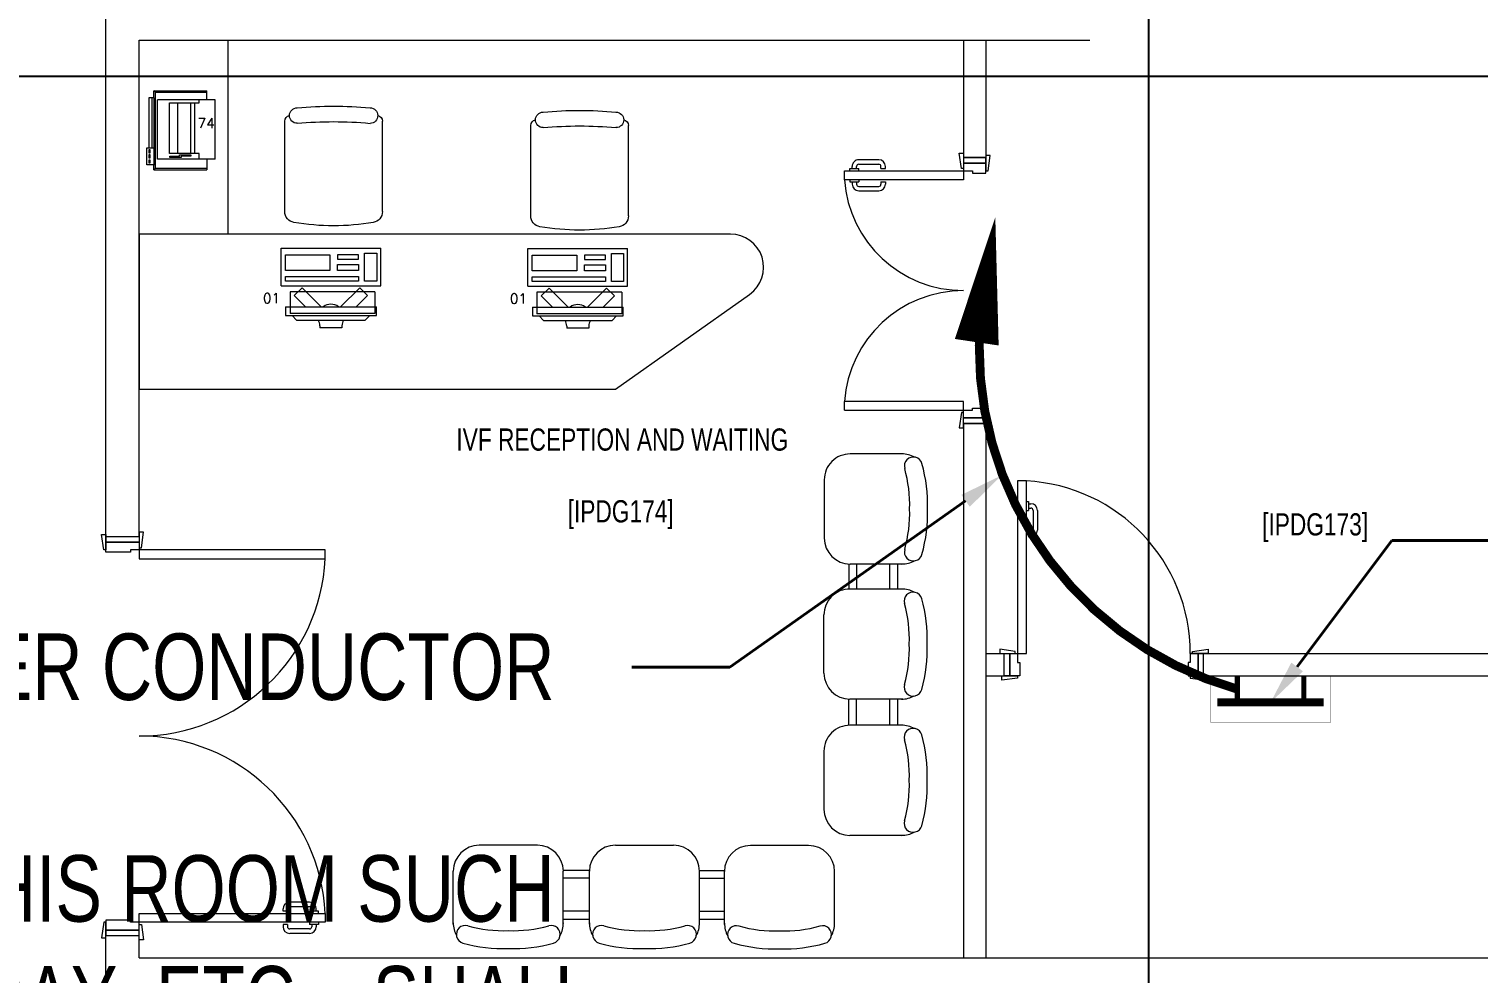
# Model space of a CAD drawing. Header units: metres. Extents: x -18745 to 220762, y -1579758 to -1356048.
# Drawn here: x 161460 to 168000, y -1430482 to -1426223 of the extents above; entities that cross this region are included whole.
import ezdxf
from ezdxf import colors
from ezdxf.entities.mleader import LeaderData, LeaderLine
from ezdxf.math import Vec2, Vec3

# ---------------------------------------------------------------- set-up
doc = ezdxf.new("R2010")
doc.units = ezdxf.units.M
doc.linetypes.add('DASHED2', pattern=[0.375, 0.25, -0.125])
doc.layers.get('0').update_dxf_attribs({"lineweight": 0})
for name, color, linetype in [('0E-PW-GRD', 6, 'Continuous'), ('0E-PW-GRD2', 6, 'Continuous'), ('A-100 - Copy$0$axes', 8, 'Continuous')]:
    doc.layers.add(name, color=color, linetype=linetype)
for name, color, linetype, lineweight in [('A-100 - Copy$0$72_EGR_BASE_TEXT', 8, 'Continuous', 0), ('A-100 - Copy$0$Medical Equipment and Furniture', 8, 'Continuous', 0), ('A-100 - Copy$0$Medical Equipment and Furniture1', 8, 'Continuous', 5), ('A-100 - Copy$0$Walls', 8, 'Continuous', 0), ('A-100 - Copy$0$Wooden Joinery', 8, 'Continuous', 0), ('E-GRND', 94, 'DASHED2', 40)]:
    doc.layers.add(name, color=color, linetype=linetype, lineweight=lineweight)
doc.styles.add('A-100 - Copy$0$list_ghTextstyle', font='romans.shx', dxfattribs={"height": 0.25})
doc.styles.add('A-100 - Copy$0$X3G_ENTITY_2587EA', font='swisscl.ttf', dxfattribs={"height": 200})
doc.styles.add('ROMANS', font='romans.shx', dxfattribs={"width": 0.85})

# ---------------------------------------------------------------- blocks, each defined once
blk = doc.blocks.new('*U9')
at = {"layer": '0E-PW-GRD', "ltscale": 0.25}
for points, const_width in [([(-200, 850), (-200, 50)], 60), ([(-200, 700), (0, 700)], 40), ([(-200, 200), (0, 200)], 40)]:
    blk.add_lwpolyline(points, dxfattribs=dict(at, const_width=const_width))
blk = doc.blocks.new('A-100 - Copy$0$GF21021-P')
for p, q in [((-0.2207, 0.4756), (-0.2207, 0.0675)), ((0.2205, 0.4756), (0.2205, 0.0675))]:
    blk.add_line(p, q)
for centre, radius, start, end in [((-0.1707, 0.4756), 0.05, 99.63288, 180), ((-0.0001, -0.5295), 1.0695, 80.36712, 99.63288), ((0.1705, 0.4756), 0.05, 0, 80.36712), ((-0.1957, 0.0675), 0.025, 180, 261.47208), ((-0.1643, 0.0425), 0.0351, 90, 270), ((0, 1.8467), 1.7767, 264.69456, 275.30527), ((0.1641, 0.0425), 0.0351, 270, 90), ((0.1955, 0.0675), 0.025, 278.52792, 0), ((0, 1.8314), 1.8314, 264.85322, 275.14698)]:
    blk.add_arc(centre, radius, start, end)
blk = doc.blocks.new('A-100 - Copy$0$ITCWLS1-P')
for p, q in [((-0.3251, 0.38, 0), (-0.3051, 0.4, 0)), ((-0.2651, 0.43, 0), (-0.3051, 0.43, 0)), ((-0.3051, 0.43, 0), (-0.3051, 0.02, 0)), ((-0.197, 0.4094), (-0.295, 0.4094)), ((-0.295, 0.0264), (-0.295, 0.4094)), ((-0.2651, 0.43, 0), (-0.2651, 0.02, 0)), ((-0.197, 0.0264), (-0.197, 0.4094)), ((-0.17, 0.45), (-0.17, 0)), ((-0.17, 0.45), (0, 0.45)), ((-0.1496, 0.4305), (-0.1291, 0.4305)), ((-0.1291, 0.4305), (-0.1291, 0.4089)), ((0, 0.45), (0, 0)), ((-0.3251, 0.38, 0), (-0.3251, 0.07, 0)), ((-0.3503, 0.275), (-0.3596, 0.275)), ((-0.3596, 0.175), (-0.3596, 0.275)), ((-0.3503, 0.175), (-0.3596, 0.175)), ((-0.3251, 0.07, 0), (-0.3051, 0.05, 0)), ((-0.3051, 0.02, 0), (-0.2651, 0.02, 0)), ((-0.197, 0.0264), (-0.295, 0.0264)), ((-0.17, 0), (0, 0))]:
    blk.add_line(p, q)
at = {"extrusion": (2.48281e-10, 3.18408e-10, -1)}
for p, q in [((-0.2651, 0.3395), (-0.2144, 0.3902)), ((-0.2651, 0.2688), (-0.1791, 0.3548)), ((-0.1791, 0.3548), (-0.2144, 0.3902))]:
    blk.add_line(p, q, dxfattribs=at)
at = {"extrusion": (2.48281e-10, -3.18408e-10, -1)}
for p, q in [((-0.2651, 0.1812), (-0.1791, 0.0952)), ((-0.2651, 0.1105), (-0.2144, 0.0598)), ((-0.1791, 0.0952), (-0.2144, 0.0598))]:
    blk.add_line(p, q, dxfattribs=at)
for points in [[(-0.1291, 0.4089), (-0.1291, 0.1), (-0.1496, 0.1), (-0.1496, 0.4305)], [(-0.1496, 0.1), (-0.1496, 0.1), (-0.1496, 0.1), (-0.1496, 0.1), (-0.1496, 0.1), (-0.1496, 0.1), (-0.1496, 0.1), (-0.1496, 0.1), (-0.1496, 0.1)], [(-0.1496, 0.1), (-0.1496, 0.1), (-0.1496, 0.1), (-0.1496, 0.1), (-0.1496, 0.1), (-0.1496, 0.1), (-0.1496, 0.1), (-0.1496, 0.1), (-0.1496, 0.1), (-0.1496, 0.1), (-0.1496, 0.1), (-0.1496, 0.1), (-0.1496, 0.1), (-0.1496, 0.1), (-0.1496, 0.1), (-0.1496, 0.1), (-0.1496, 0.1), (-0.1496, 0.1)], [(-0.1496, 0.1), (-0.1496, 0.1), (-0.1496, 0.1), (-0.1496, 0.1), (-0.1496, 0.1), (-0.1496, 0.1), (-0.1496, 0.1), (-0.1496, 0.1), (-0.1496, 0.1), (-0.1496, 0.1)], [(-0.1496, 0.1), (-0.1496, 0.1), (-0.1496, 0.1), (-0.1496, 0.1), (-0.1496, 0.1), (-0.1496, 0.1), (-0.1496, 0.1)], [(-0.1496, 0.1), (-0.1496, 0.1), (-0.1496, 0.1), (-0.1496, 0.1), (-0.1496, 0.1), (-0.1496, 0.1), (-0.1496, 0.1), (-0.1496, 0.1), (-0.1496, 0.1), (-0.1496, 0.1)], [(-0.1496, 0.1), (-0.1496, 0.1), (-0.1496, 0.1), (-0.1496, 0.1), (-0.1496, 0.1), (-0.1496, 0.1), (-0.1496, 0.1), (-0.1496, 0.1), (-0.1496, 0.1), (-0.1496, 0.1), (-0.1496, 0.1), (-0.1496, 0.1), (-0.1496, 0.1), (-0.1496, 0.1), (-0.1496, 0.1)], [(-0.1496, 0.1), (-0.1496, 0.1), (-0.1496, 0.1), (-0.1496, 0.1), (-0.1496, 0.1), (-0.1496, 0.1), (-0.1496, 0.1), (-0.1496, 0.1), (-0.1496, 0.1), (-0.1496, 0.1)], [(-0.1496, 0.1), (-0.1496, 0.1), (-0.1496, 0.1), (-0.1496, 0.1), (-0.1496, 0.1), (-0.1496, 0.1), (-0.1496, 0.1), (-0.1496, 0.1), (-0.1496, 0.1), (-0.1496, 0.1)], [(-0.1496, 0.1), (-0.1496, 0.1), (-0.1496, 0.1), (-0.1496, 0.1), (-0.1496, 0.1), (-0.1496, 0.1), (-0.1496, 0.1), (-0.1496, 0.1), (-0.1496, 0.1), (-0.1496, 0.1), (-0.1496, 0.1), (-0.1496, 0.1), (-0.1496, 0.1), (-0.1496, 0.1), (-0.1496, 0.1), (-0.1496, 0.1), (-0.1496, 0.1), (-0.1496, 0.1), (-0.1496, 0.1), (-0.1496, 0.1), (-0.1496, 0.1), (-0.1496, 0.1), (-0.1496, 0.1), (-0.1496, 0.1), (-0.1496, 0.1), (-0.1496, 0.1), (-0.1496, 0.1), (-0.1496, 0.1), (-0.1496, 0.1), (-0.1496, 0.1), (-0.1496, 0.1), (-0.1496, 0.1), (-0.1496, 0.1), (-0.1496, 0.1), (-0.1496, 0.1), (-0.1496, 0.1), (-0.1496, 0.1), (-0.1496, 0.1), (-0.1496, 0.1), (-0.1496, 0.1), (-0.1496, 0.1), (-0.1496, 0.1), (-0.1496, 0.1), (-0.1496, 0.1), (-0.1496, 0.1), (-0.1496, 0.1), (-0.1496, 0.1), (-0.1496, 0.1), (-0.1496, 0.1), (-0.1496, 0.1), (-0.1496, 0.1), (-0.1496, 0.1), (-0.1496, 0.1), (-0.1496, 0.1)], [(-0.1496, 0.1), (-0.1496, 0.1), (-0.1496, 0.1), (-0.1496, 0.1), (-0.1496, 0.1), (-0.1496, 0.1), (-0.1496, 0.1), (-0.1496, 0.1), (-0.1496, 0.1), (-0.1496, 0.1), (-0.1496, 0.1), (-0.1496, 0.1), (-0.1496, 0.1), (-0.1496, 0.1), (-0.1496, 0.1), (-0.1496, 0.1), (-0.1496, 0.1), (-0.1496, 0.1), (-0.1496, 0.1), (-0.1496, 0.1), (-0.1496, 0.1), (-0.1496, 0.1), (-0.1496, 0.1), (-0.1496, 0.1), (-0.1496, 0.1), (-0.1496, 0.1), (-0.1496, 0.1), (-0.1496, 0.1), (-0.1496, 0.1), (-0.1496, 0.1), (-0.1496, 0.1), (-0.1496, 0.1), (-0.1496, 0.1), (-0.1496, 0.1), (-0.1496, 0.1), (-0.1496, 0.1), (-0.1496, 0.1), (-0.1496, 0.1), (-0.1496, 0.1), (-0.1496, 0.1), (-0.1496, 0.1), (-0.1496, 0.1), (-0.1496, 0.1), (-0.1496, 0.1), (-0.1496, 0.1), (-0.1496, 0.1), (-0.1496, 0.1), (-0.1496, 0.1), (-0.1496, 0.1), (-0.1496, 0.1), (-0.1496, 0.1), (-0.1496, 0.1), (-0.1496, 0.1), (-0.1496, 0.1), (-0.1496, 0.1), (-0.1496, 0.1), (-0.1496, 0.1), (-0.1496, 0.1), (-0.1496, 0.1), (-0.1496, 0.1), (-0.1496, 0.1), (-0.1496, 0.1), (-0.1496, 0.1), (-0.1496, 0.1), (-0.1496, 0.1), (-0.1496, 0.1), (-0.1496, 0.1), (-0.1496, 0.1), (-0.1496, 0.1), (-0.1496, 0.1), (-0.1496, 0.1), (-0.1496, 0.1), (-0.1496, 0.1), (-0.1496, 0.1), (-0.1496, 0.1), (-0.1496, 0.1), (-0.1496, 0.1), (-0.1496, 0.1), (-0.1496, 0.1), (-0.1496, 0.1), (-0.1496, 0.1), (-0.1496, 0.1), (-0.1496, 0.1), (-0.1496, 0.1), (-0.1496, 0.1), (-0.1496, 0.1), (-0.1496, 0.1), (-0.1496, 0.1), (-0.1496, 0.1)], [(-0.1496, 0.1), (-0.1496, 0.1), (-0.1496, 0.1), (-0.1496, 0.1), (-0.1496, 0.1), (-0.1496, 0.1), (-0.1496, 0.1), (-0.1496, 0.1), (-0.1496, 0.1), (-0.1496, 0.1), (-0.1496, 0.1), (-0.1496, 0.1)], [(-0.1496, 0.1), (-0.1496, 0.1), (-0.1496, 0.1), (-0.1496, 0.1), (-0.1496, 0.1), (-0.1496, 0.1), (-0.1496, 0.1)], [(-0.1496, 0.1), (-0.1496, 0.1), (-0.1496, 0.1), (-0.1496, 0.1), (-0.1496, 0.1), (-0.1496, 0.1), (-0.1496, 0.1), (-0.1496, 0.1), (-0.1496, 0.1), (-0.1496, 0.1), (-0.1496, 0.1), (-0.1496, 0.1), (-0.1496, 0.1), (-0.1496, 0.1), (-0.1496, 0.1), (-0.1496, 0.1), (-0.1496, 0.1)], [(-0.1496, 0.1), (-0.1496, 0.1), (-0.1496, 0.1), (-0.1496, 0.1), (-0.1496, 0.1), (-0.1496, 0.1), (-0.1496, 0.1), (-0.1496, 0.1), (-0.1496, 0.1), (-0.1496, 0.1), (-0.1496, 0.1), (-0.1496, 0.1), (-0.1496, 0.1), (-0.1496, 0.1), (-0.1496, 0.1), (-0.1496, 0.1), (-0.1496, 0.1), (-0.1496, 0.1), (-0.1496, 0.1), (-0.1496, 0.1), (-0.1496, 0.1), (-0.1496, 0.1), (-0.1496, 0.1), (-0.1496, 0.1), (-0.1496, 0.1), (-0.1496, 0.1), (-0.1496, 0.1), (-0.1496, 0.1), (-0.1496, 0.1), (-0.1496, 0.1), (-0.1496, 0.1), (-0.1496, 0.1), (-0.1496, 0.1), (-0.1496, 0.1), (-0.1496, 0.1), (-0.1496, 0.1), (-0.1496, 0.1), (-0.1496, 0.1), (-0.1496, 0.1), (-0.1496, 0.1), (-0.1496, 0.1), (-0.1496, 0.1), (-0.1496, 0.1), (-0.1496, 0.1), (-0.1496, 0.1), (-0.1496, 0.1), (-0.1496, 0.1), (-0.1496, 0.1), (-0.1496, 0.1), (-0.1496, 0.1), (-0.1496, 0.1), (-0.1496, 0.1), (-0.1496, 0.1), (-0.1496, 0.1), (-0.1496, 0.1), (-0.1496, 0.1), (-0.1496, 0.1), (-0.1496, 0.1), (-0.1496, 0.1), (-0.1496, 0.1), (-0.1496, 0.1), (-0.1496, 0.1), (-0.1496, 0.1), (-0.1496, 0.1), (-0.1496, 0.1), (-0.1496, 0.1), (-0.1496, 0.1), (-0.1496, 0.1), (-0.1496, 0.1), (-0.1496, 0.1), (-0.1496, 0.1), (-0.1496, 0.1), (-0.1496, 0.1), (-0.1496, 0.1), (-0.1496, 0.1), (-0.1496, 0.1), (-0.1496, 0.1), (-0.1496, 0.1), (-0.1496, 0.1), (-0.1496, 0.1), (-0.1496, 0.1), (-0.1496, 0.1), (-0.1496, 0.1), (-0.1496, 0.1), (-0.1496, 0.1), (-0.1496, 0.1), (-0.1496, 0.1), (-0.1496, 0.1), (-0.1496, 0.1), (-0.1496, 0.1), (-0.1496, 0.1), (-0.1496, 0.1), (-0.1496, 0.1), (-0.1496, 0.1), (-0.1496, 0.1), (-0.1496, 0.1), (-0.1496, 0.1), (-0.1496, 0.1), (-0.1496, 0.1), (-0.1496, 0.1), (-0.1496, 0.1), (-0.1496, 0.1), (-0.1496, 0.1), (-0.1496, 0.1), (-0.1496, 0.1), (-0.1496, 0.1), (-0.1496, 0.1), (-0.1496, 0.1), (-0.1496, 0.1), (-0.1496, 0.1), (-0.1496, 0.1)], [(-0.1496, 0.1), (-0.1496, 0.1), (-0.1496, 0.1), (-0.1496, 0.1), (-0.1496, 0.1), (-0.1496, 0.1), (-0.1496, 0.1), (-0.1496, 0.1)]]:
    blk.add_lwpolyline(points)
for points in [[(-0.1019, 0.4305), (-0.0304, 0.4305), (-0.0304, 0.2294), (-0.1019, 0.2294)], [(-0.1019, 0.1954), (-0.0747, 0.1954), (-0.0747, 0.1), (-0.1019, 0.1)], [(-0.0304, 0.1954), (-0.0508, 0.1954), (-0.0508, 0.1), (-0.0304, 0.1)], [(-0.1496, 0.1), (-0.1496, 0.1), (-0.1496, 0.1), (-0.1496, 0.1), (-0.1496, 0.1), (-0.1496, 0.1), (-0.1496, 0.1), (-0.1496, 0.1), (-0.1496, 0.1), (-0.1496, 0.1), (-0.1496, 0.1), (-0.1496, 0.1), (-0.1496, 0.1), (-0.1496, 0.1), (-0.1496, 0.1), (-0.1496, 0.1), (-0.1496, 0.1), (-0.1496, 0.1), (-0.1496, 0.1), (-0.1496, 0.1), (-0.1496, 0.1), (-0.1496, 0.1), (-0.1496, 0.1), (-0.1496, 0.1), (-0.1496, 0.1), (-0.1496, 0.1), (-0.1496, 0.1), (-0.1496, 0.1), (-0.1496, 0.1), (-0.1496, 0.1), (-0.1496, 0.1), (-0.1496, 0.1), (-0.1496, 0.1), (-0.1496, 0.1), (-0.1496, 0.1), (-0.1496, 0.1), (-0.1496, 0.1), (-0.1496, 0.1), (-0.1496, 0.1), (-0.1496, 0.1), (-0.1496, 0.1), (-0.1496, 0.1), (-0.1496, 0.1), (-0.1496, 0.1), (-0.1496, 0.1), (-0.1496, 0.1), (-0.1496, 0.1), (-0.1496, 0.1), (-0.1496, 0.1), (-0.1496, 0.1), (-0.1496, 0.1), (-0.1496, 0.1), (-0.1496, 0.1), (-0.1496, 0.1), (-0.1496, 0.1), (-0.1496, 0.1), (-0.1496, 0.1), (-0.1496, 0.1), (-0.1496, 0.1), (-0.1496, 0.1), (-0.1496, 0.1), (-0.1496, 0.1), (-0.1496, 0.1), (-0.1496, 0.1), (-0.1496, 0.1), (-0.1496, 0.1), (-0.1496, 0.1), (-0.1496, 0.1), (-0.1496, 0.1), (-0.1496, 0.1), (-0.1496, 0.1), (-0.1496, 0.1), (-0.1496, 0.1), (-0.1496, 0.1), (-0.1496, 0.1), (-0.1496, 0.1), (-0.1496, 0.1), (-0.1496, 0.1), (-0.1496, 0.1), (-0.1496, 0.1), (-0.1496, 0.1), (-0.1496, 0.1), (-0.1496, 0.1), (-0.1496, 0.1), (-0.1496, 0.1), (-0.1496, 0.1), (-0.1496, 0.1), (-0.1496, 0.1), (-0.1496, 0.1), (-0.1496, 0.1), (-0.1496, 0.1), (-0.1496, 0.1), (-0.1496, 0.1), (-0.1496, 0.1), (-0.1496, 0.1), (-0.1496, 0.1), (-0.1496, 0.1), (-0.1496, 0.1), (-0.1496, 0.1), (-0.1496, 0.1), (-0.1496, 0.1), (-0.1496, 0.1), (-0.1496, 0.1), (-0.1496, 0.1), (-0.1496, 0.1), (-0.1496, 0.1), (-0.1496, 0.1), (-0.1496, 0.1), (-0.1496, 0.1), (-0.1496, 0.1), (-0.1496, 0.1), (-0.1496, 0.1), (-0.1496, 0.1), (-0.1496, 0.1), (-0.1496, 0.1), (-0.1496, 0.1), (-0.1496, 0.1), (-0.1496, 0.1), (-0.1496, 0.1), (-0.1496, 0.1), (-0.1496, 0.1), (-0.1496, 0.1), (-0.1496, 0.1), (-0.1496, 0.1), (-0.1496, 0.1), (-0.1496, 0.1), (-0.1496, 0.1), (-0.1496, 0.1), (-0.1496, 0.1), (-0.1496, 0.1), (-0.1496, 0.1), (-0.1496, 0.1), (-0.1496, 0.1), (-0.1496, 0.1), (-0.1496, 0.1), (-0.1496, 0.1), (-0.1496, 0.1), (-0.1496, 0.1), (-0.1496, 0.1), (-0.1496, 0.1), (-0.1496, 0.1), (-0.1496, 0.1), (-0.1496, 0.1), (-0.1496, 0.1), (-0.1496, 0.1), (-0.1496, 0.1), (-0.1496, 0.1), (-0.1496, 0.1), (-0.1496, 0.1), (-0.1496, 0.1), (-0.1496, 0.1), (-0.1496, 0.1), (-0.1496, 0.1), (-0.1496, 0.1), (-0.1496, 0.1), (-0.1496, 0.1), (-0.1496, 0.1), (-0.1496, 0.1), (-0.1496, 0.1), (-0.1496, 0.1), (-0.1496, 0.1), (-0.1496, 0.1), (-0.1496, 0.1), (-0.1496, 0.1), (-0.1496, 0.1), (-0.1496, 0.1), (-0.1496, 0.1), (-0.1496, 0.1), (-0.1496, 0.1), (-0.1496, 0.1), (-0.1496, 0.1), (-0.1496, 0.1), (-0.1496, 0.1), (-0.1496, 0.1), (-0.1496, 0.1), (-0.1496, 0.1), (-0.1496, 0.1), (-0.1496, 0.1), (-0.1496, 0.1), (-0.1496, 0.1), (-0.1496, 0.1), (-0.1496, 0.1), (-0.1496, 0.1), (-0.1496, 0.1), (-0.1496, 0.1), (-0.1496, 0.1), (-0.1496, 0.1), (-0.1496, 0.1), (-0.1496, 0.1), (-0.1496, 0.1), (-0.1496, 0.1), (-0.1496, 0.1), (-0.1496, 0.1), (-0.1496, 0.1), (-0.1496, 0.1), (-0.1496, 0.1), (-0.1496, 0.1), (-0.1496, 0.1), (-0.1496, 0.1), (-0.1496, 0.1), (-0.1496, 0.1), (-0.1496, 0.1), (-0.1496, 0.1), (-0.1496, 0.1), (-0.1496, 0.1), (-0.1496, 0.1), (-0.1496, 0.1), (-0.1496, 0.1), (-0.1496, 0.1), (-0.1496, 0.1), (-0.1496, 0.1), (-0.1496, 0.1), (-0.1496, 0.1), (-0.1496, 0.1), (-0.1496, 0.1), (-0.1496, 0.1), (-0.1496, 0.1), (-0.1496, 0.1), (-0.1496, 0.1), (-0.1496, 0.1), (-0.1496, 0.1), (-0.1496, 0.1), (-0.1496, 0.1), (-0.1496, 0.1), (-0.1496, 0.1), (-0.1496, 0.1), (-0.1496, 0.1), (-0.1496, 0.1), (-0.1496, 0.1), (-0.1496, 0.1), (-0.1496, 0.1), (-0.1496, 0.1), (-0.1496, 0.1), (-0.1496, 0.1), (-0.1496, 0.1), (-0.1496, 0.1), (-0.1496, 0.1), (-0.1496, 0.1), (-0.1496, 0.1), (-0.1496, 0.1), (-0.1496, 0.1), (-0.1496, 0.1), (-0.1496, 0.1), (-0.1496, 0.1), (-0.1496, 0.1), (-0.1496, 0.1), (-0.1496, 0.1), (-0.1496, 0.1), (-0.1496, 0.1), (-0.1496, 0.1), (-0.1496, 0.1), (-0.1496, 0.1), (-0.1496, 0.1), (-0.1496, 0.1), (-0.1496, 0.1), (-0.1496, 0.1), (-0.1496, 0.1), (-0.1496, 0.1), (-0.1496, 0.1), (-0.1496, 0.1), (-0.1496, 0.1), (-0.1496, 0.1), (-0.1496, 0.1), (-0.1496, 0.1), (-0.1496, 0.1), (-0.1496, 0.1), (-0.1496, 0.1), (-0.1496, 0.1), (-0.1496, 0.1), (-0.1496, 0.1), (-0.1496, 0.1), (-0.1496, 0.1), (-0.1496, 0.1), (-0.1496, 0.1), (-0.1496, 0.1), (-0.1496, 0.1), (-0.1496, 0.1)], [(-0.1496, 0.1), (-0.1496, 0.1), (-0.1496, 0.1), (-0.1496, 0.1), (-0.1496, 0.1), (-0.1496, 0.1), (-0.1496, 0.1), (-0.1496, 0.1), (-0.1496, 0.1), (-0.1496, 0.1), (-0.1496, 0.1), (-0.1496, 0.1), (-0.1496, 0.1), (-0.1496, 0.1), (-0.1496, 0.1), (-0.1496, 0.1), (-0.1496, 0.1), (-0.1496, 0.1), (-0.1496, 0.1), (-0.1496, 0.1), (-0.1496, 0.1), (-0.1496, 0.1), (-0.1496, 0.1), (-0.1496, 0.1), (-0.1496, 0.1), (-0.1496, 0.1), (-0.1496, 0.1), (-0.1496, 0.1), (-0.1496, 0.1), (-0.1496, 0.1), (-0.1496, 0.1), (-0.1496, 0.1), (-0.1496, 0.1), (-0.1496, 0.1), (-0.1496, 0.1), (-0.1496, 0.1), (-0.1496, 0.1), (-0.1496, 0.1), (-0.1496, 0.1), (-0.1496, 0.1), (-0.1496, 0.1), (-0.1496, 0.1), (-0.1496, 0.1), (-0.1496, 0.1), (-0.1496, 0.1), (-0.1496, 0.1), (-0.1496, 0.1), (-0.1496, 0.1), (-0.1496, 0.1), (-0.1496, 0.1), (-0.1496, 0.1), (-0.1496, 0.1), (-0.1496, 0.1), (-0.1496, 0.1), (-0.1496, 0.1), (-0.1496, 0.1), (-0.1496, 0.1), (-0.1496, 0.1), (-0.1496, 0.1), (-0.1496, 0.1), (-0.1496, 0.1), (-0.1496, 0.1), (-0.1496, 0.1), (-0.1496, 0.1), (-0.1496, 0.1), (-0.1496, 0.1), (-0.1496, 0.1), (-0.1496, 0.1), (-0.1496, 0.1), (-0.1496, 0.1), (-0.1496, 0.1), (-0.1496, 0.1), (-0.1496, 0.1), (-0.1496, 0.1), (-0.1496, 0.1), (-0.1496, 0.1), (-0.1496, 0.1), (-0.1496, 0.1), (-0.1496, 0.1), (-0.1496, 0.1), (-0.1496, 0.1), (-0.1496, 0.1), (-0.1496, 0.1), (-0.1496, 0.1), (-0.1496, 0.1), (-0.1496, 0.1), (-0.1496, 0.1), (-0.1496, 0.1), (-0.1496, 0.1), (-0.1496, 0.1), (-0.1496, 0.1), (-0.1496, 0.1), (-0.1496, 0.1), (-0.1496, 0.1), (-0.1496, 0.1), (-0.1496, 0.1), (-0.1496, 0.1), (-0.1496, 0.1), (-0.1496, 0.1), (-0.1496, 0.1), (-0.1496, 0.1), (-0.1496, 0.1), (-0.1496, 0.1), (-0.1496, 0.1), (-0.1496, 0.1), (-0.1496, 0.1), (-0.1496, 0.1), (-0.1496, 0.1), (-0.1496, 0.1), (-0.1496, 0.1), (-0.1496, 0.1), (-0.1496, 0.1), (-0.1496, 0.1), (-0.1496, 0.1), (-0.1496, 0.1), (-0.1496, 0.1), (-0.1496, 0.1), (-0.1496, 0.1), (-0.1496, 0.1), (-0.1496, 0.1), (-0.1496, 0.1), (-0.1496, 0.1), (-0.1496, 0.1), (-0.1496, 0.1), (-0.1496, 0.1), (-0.1496, 0.1), (-0.1496, 0.1), (-0.1496, 0.1), (-0.1496, 0.1), (-0.1496, 0.1), (-0.1496, 0.1), (-0.1496, 0.1), (-0.1496, 0.1), (-0.1496, 0.1), (-0.1496, 0.1), (-0.1496, 0.1), (-0.1496, 0.1), (-0.1496, 0.1), (-0.1496, 0.1), (-0.1496, 0.1), (-0.1496, 0.1), (-0.1496, 0.1), (-0.1496, 0.1), (-0.1496, 0.1), (-0.1496, 0.1), (-0.1496, 0.1), (-0.1496, 0.1), (-0.1496, 0.1), (-0.1496, 0.1), (-0.1496, 0.1), (-0.1496, 0.1), (-0.1496, 0.1), (-0.1496, 0.1), (-0.1496, 0.1), (-0.1496, 0.1), (-0.1496, 0.1), (-0.1496, 0.1), (-0.1496, 0.1), (-0.1496, 0.1), (-0.1496, 0.1), (-0.1496, 0.1), (-0.1496, 0.1), (-0.1496, 0.1), (-0.1496, 0.1), (-0.1496, 0.1), (-0.1496, 0.1), (-0.1496, 0.1), (-0.1496, 0.1), (-0.1496, 0.1), (-0.1496, 0.1), (-0.1496, 0.1), (-0.1496, 0.1), (-0.1496, 0.1), (-0.1496, 0.1), (-0.1496, 0.1), (-0.1496, 0.1), (-0.1496, 0.1), (-0.1496, 0.1), (-0.1496, 0.1), (-0.1496, 0.1), (-0.1496, 0.1), (-0.1496, 0.1), (-0.1496, 0.1), (-0.1496, 0.1), (-0.1496, 0.1), (-0.1496, 0.1), (-0.1496, 0.1), (-0.1496, 0.1), (-0.1496, 0.1), (-0.1496, 0.1), (-0.1496, 0.1), (-0.1496, 0.1), (-0.1496, 0.1), (-0.1496, 0.1), (-0.1496, 0.1), (-0.1496, 0.1), (-0.1496, 0.1), (-0.1496, 0.1), (-0.1496, 0.1), (-0.1496, 0.1), (-0.1496, 0.1), (-0.1496, 0.1), (-0.1496, 0.1), (-0.1496, 0.1), (-0.1496, 0.1), (-0.1496, 0.1), (-0.1496, 0.1), (-0.1496, 0.1), (-0.1496, 0.1), (-0.1496, 0.1), (-0.1496, 0.1), (-0.1496, 0.1), (-0.1496, 0.1), (-0.1496, 0.1)], [(-0.1496, 0.1), (-0.1496, 0.1), (-0.1496, 0.1), (-0.1496, 0.1), (-0.1496, 0.1), (-0.1496, 0.1), (-0.1496, 0.1), (-0.1496, 0.1), (-0.1496, 0.1), (-0.1496, 0.1), (-0.1496, 0.1), (-0.1496, 0.1), (-0.1496, 0.1), (-0.1496, 0.1), (-0.1496, 0.1), (-0.1496, 0.1), (-0.1496, 0.1), (-0.1496, 0.1), (-0.1496, 0.1), (-0.1496, 0.1), (-0.1496, 0.1), (-0.1496, 0.1), (-0.1496, 0.1), (-0.1496, 0.1), (-0.1496, 0.1), (-0.1496, 0.1), (-0.1496, 0.1), (-0.1496, 0.1), (-0.1496, 0.1), (-0.1496, 0.1), (-0.1496, 0.1), (-0.1496, 0.1), (-0.1496, 0.1), (-0.1496, 0.1), (-0.1496, 0.1), (-0.1496, 0.1), (-0.1496, 0.1), (-0.1496, 0.1), (-0.1496, 0.1), (-0.1496, 0.1), (-0.1496, 0.1), (-0.1496, 0.1), (-0.1496, 0.1), (-0.1496, 0.1), (-0.1496, 0.1), (-0.1496, 0.1), (-0.1496, 0.1), (-0.1496, 0.1), (-0.1496, 0.1), (-0.1496, 0.1), (-0.1496, 0.1), (-0.1496, 0.1), (-0.1496, 0.1), (-0.1496, 0.1), (-0.1496, 0.1), (-0.1496, 0.1), (-0.1496, 0.1), (-0.1496, 0.1), (-0.1496, 0.1), (-0.1496, 0.1), (-0.1496, 0.1), (-0.1496, 0.1), (-0.1496, 0.1), (-0.1496, 0.1), (-0.1496, 0.1), (-0.1496, 0.1), (-0.1496, 0.1), (-0.1496, 0.1), (-0.1496, 0.1), (-0.1496, 0.1), (-0.1496, 0.1), (-0.1496, 0.1), (-0.1496, 0.1), (-0.1496, 0.1), (-0.1496, 0.1), (-0.1496, 0.1), (-0.1496, 0.1), (-0.1496, 0.1), (-0.1496, 0.1), (-0.1496, 0.1), (-0.1496, 0.1), (-0.1496, 0.1), (-0.1496, 0.1), (-0.1496, 0.1), (-0.1496, 0.1), (-0.1496, 0.1), (-0.1496, 0.1), (-0.1496, 0.1), (-0.1496, 0.1), (-0.1496, 0.1), (-0.1496, 0.1), (-0.1496, 0.1), (-0.1496, 0.1), (-0.1496, 0.1), (-0.1496, 0.1), (-0.1496, 0.1), (-0.1496, 0.1), (-0.1496, 0.1), (-0.1496, 0.1), (-0.1496, 0.1), (-0.1496, 0.1), (-0.1496, 0.1), (-0.1496, 0.1), (-0.1496, 0.1), (-0.1496, 0.1), (-0.1496, 0.1), (-0.1496, 0.1), (-0.1496, 0.1), (-0.1496, 0.1), (-0.1496, 0.1), (-0.1496, 0.1), (-0.1496, 0.1), (-0.1496, 0.1), (-0.1496, 0.1), (-0.1496, 0.1), (-0.1496, 0.1), (-0.1496, 0.1), (-0.1496, 0.1), (-0.1496, 0.1), (-0.1496, 0.1), (-0.1496, 0.1), (-0.1496, 0.1), (-0.1496, 0.1), (-0.1496, 0.1), (-0.1496, 0.1), (-0.1496, 0.1), (-0.1496, 0.1), (-0.1496, 0.1), (-0.1496, 0.1), (-0.1496, 0.1), (-0.1496, 0.1), (-0.1496, 0.1), (-0.1496, 0.1), (-0.1496, 0.1), (-0.1496, 0.1), (-0.1496, 0.1), (-0.1496, 0.1), (-0.1496, 0.1), (-0.1496, 0.1), (-0.1496, 0.1), (-0.1496, 0.1), (-0.1496, 0.1), (-0.1496, 0.1), (-0.1496, 0.1), (-0.1496, 0.1), (-0.1496, 0.1), (-0.1496, 0.1), (-0.1496, 0.1), (-0.1496, 0.1), (-0.1496, 0.1), (-0.1496, 0.1), (-0.1496, 0.1), (-0.1496, 0.1), (-0.1496, 0.1), (-0.1496, 0.1), (-0.1496, 0.1), (-0.1496, 0.1), (-0.1496, 0.1), (-0.1496, 0.1), (-0.1496, 0.1), (-0.1496, 0.1), (-0.1496, 0.1), (-0.1496, 0.1), (-0.1496, 0.1), (-0.1496, 0.1), (-0.1496, 0.1), (-0.1496, 0.1), (-0.1496, 0.1), (-0.1496, 0.1), (-0.1496, 0.1), (-0.1496, 0.1), (-0.1496, 0.1), (-0.1496, 0.1), (-0.1496, 0.1), (-0.1496, 0.1), (-0.1496, 0.1), (-0.1496, 0.1), (-0.1496, 0.1), (-0.1496, 0.1), (-0.1496, 0.1), (-0.1496, 0.1), (-0.1496, 0.1), (-0.1496, 0.1), (-0.1496, 0.1), (-0.1496, 0.1), (-0.1496, 0.1), (-0.1496, 0.1), (-0.1496, 0.1), (-0.1496, 0.1), (-0.1496, 0.1), (-0.1496, 0.1), (-0.1496, 0.1), (-0.1496, 0.1), (-0.1496, 0.1), (-0.1496, 0.1), (-0.1496, 0.1), (-0.1496, 0.1), (-0.1496, 0.1), (-0.1496, 0.1), (-0.1496, 0.1), (-0.1496, 0.1), (-0.1496, 0.1), (-0.1496, 0.1), (-0.1496, 0.1), (-0.1496, 0.1), (-0.1496, 0.1), (-0.1496, 0.1), (-0.1496, 0.1), (-0.1496, 0.1), (-0.1496, 0.1), (-0.1496, 0.1), (-0.1496, 0.1), (-0.1496, 0.1), (-0.1496, 0.1), (-0.1496, 0.1), (-0.1496, 0.1), (-0.1496, 0.1), (-0.1496, 0.1), (-0.1496, 0.1)], [(-0.1496, 0.0727), (-0.0236, 0.0727), (-0.0236, 0.0182), (-0.1496, 0.0182)]]:
    blk.add_lwpolyline(points, close=True)
for centre, radius, start, end in [((-0.3503, 0.325), 0.05, 270, 300.30934), ((-0.3089, 0.225), 0.0556, 321.94311, 38.05689), ((-0.3503, 0.125), 0.05, 59.69066, 90)]:
    blk.add_arc(centre, radius, start, end)
blk = doc.blocks.new('A-100 - Copy$0$ITPPLT2C-P')
for p, q in [((0, 0), (0, -0.2262)), ((0.0252, 0), (0, 0)), ((0.0139, 0), (0.0139, -0.2262)), ((0.0252, 0), (0.0139, 0)), ((0.0229, 0.0318), (0.2618, 0.0318)), ((0.0304, 0.0256), (0.0229, 0.0318)), ((0.0229, 0), (0.0229, 0.0318)), ((0.0252, -0.2262), (0.0252, 0)), ((0.0304, -0.3182), (0.0304, 0.0256)), ((0.0304, 0.0256), (0.2618, 0.0256)), ((0.2618, -0.0096), (0.2618, 0.0318)), ((0.0401, -0.2769), (0.0401, -0.0096)), ((0.3, -0.0096), (0.0401, -0.0096)), ((0.0939, -0.2515), (0.0939, -0.0222)), ((0.0939, -0.0222), (0.2274, -0.0222)), ((0.1321, -0.2515), (0.1321, -0.0222)), ((0.1894, -0.2515), (0.1894, -0.0222)), ((0.2082, -0.2515), (0.2082, -0.0222)), ((0.2274, -0.0222), (0.2274, -0.0096)), ((0.3, -0.2769), (0.3, -0.0096)), ((-0.0091, -0.2262), (0.0267, -0.2262)), ((-0.0091, -0.3023), (-0.0091, -0.2262)), ((-0.0087, -0.2262), (0.0236, -0.2262)), ((-0.0087, -0.3023), (-0.0087, -0.2262)), ((0, -0.2262), (0.0252, -0.2262)), ((0.0023, -0.2495), (0.0023, -0.2334)), ((0.0023, -0.2334), (0.0045, -0.2334)), ((0.0045, -0.2495), (0.0023, -0.2495)), ((0.0023, -0.2721), (0.0023, -0.2562)), ((0.0023, -0.2562), (0.0045, -0.2562)), ((0.0045, -0.2334), (0.0045, -0.2495)), ((0.0045, -0.2562), (0.0045, -0.2721)), ((0.0139, -0.2262), (0.0252, -0.2262)), ((0.0236, -0.2262), (0.0236, -0.3023)), ((0.0267, -0.2262), (0.0267, -0.3023)), ((0.2274, -0.2515), (0.0939, -0.2515)), ((0.1395, -0.2575), (0.19, -0.2575)), ((0.1395, -0.2641), (0.1395, -0.2575)), ((0.19, -0.2575), (0.19, -0.2641)), ((0.2274, -0.2769), (0.2274, -0.2515)), ((0.0267, -0.3023), (-0.0091, -0.3023)), ((0.0236, -0.3023), (-0.0087, -0.3023)), ((0.0045, -0.2721), (0.0023, -0.2721)), ((0.0023, -0.295), (0.0023, -0.2793)), ((0.0023, -0.2793), (0.0045, -0.2793)), ((0.0045, -0.295), (0.0023, -0.295)), ((0.0045, -0.2793), (0.0045, -0.295)), ((0.0229, -0.3246), (0.0229, -0.3023)), ((0.0304, -0.3182), (0.0229, -0.3246)), ((0.0229, -0.3246), (0.2618, -0.3246)), ((0.0304, -0.3182), (0.2618, -0.3182)), ((0.3, -0.2769), (0.0401, -0.2769)), ((0.0947, -0.2701), (0.0947, -0.2641)), ((0.0947, -0.2641), (0.1395, -0.2641)), ((0.1457, -0.2701), (0.0947, -0.2701)), ((0.19, -0.2641), (0.1457, -0.2641)), ((0.1457, -0.2641), (0.1457, -0.2701)), ((0.2618, -0.2769), (0.2618, -0.3246))]:
    blk.add_line(p, q)
blk = doc.blocks.new('A-100 - Copy$0$3 s')
at = {"layer": 'A-100 - Copy$0$Medical Equipment and Furniture1', "ltscale": 20}
for p, q in [((-699751.3, -400642.9), (-699535.1, -400642.9)), ((-699751.3, -400642.9), (-699512.7, -400642.9)), ((-699395.5, -401022.6), (-699395.5, -400760.1)), ((-699751.3, -401139.7), (-699512.7, -401139.7)), ((-699728.3, -401139.7), (-699728.3, -401257.6)), ((-699692.1, -401139.7), (-699692.1, -401257.6)), ((-699542.3, -401139.7), (-699542.3, -401257.6)), ((-699507.5, -401139.6), (-699507.5, -401257.6)), ((-699751.3, -401257.5), (-699512.7, -401257.5)), ((-699395.5, -401374.7), (-699395.5, -401637.2)), ((-699751.3, -401754.4), (-699512.7, -401754.4)), ((-699751.3, -401754.4), (-699535.1, -401754.4)), ((-699729.5, -401754.3), (-699729.5, -401867)), ((-699693.4, -401754.3), (-699693.4, -401867)), ((-699543.5, -401754.3), (-699543.5, -401867)), ((-699508.8, -401754.3), (-699508.8, -401867.1)), ((-699752.5, -401867), (-699536.4, -401867)), ((-699752.5, -401867), (-699514, -401867)), ((-699396.8, -402246.7), (-699396.8, -401984.2)), ((-699752.5, -402363.9), (-699514, -402363.9))]:
    blk.add_line(p, q, dxfattribs=at)
for centre, radius, start, end in [((-699174.6, -400871.8), 687.4, 164.36103, 181.62474), ((-699797.6, -400697.4), 40.5, 344.36103, 164.36104), ((-699746.1, -400760.1), 117.2, 90, 118.96988), ((-699512.7, -400760.1), 117.2, 0, 90), ((-699174.6, -400871.8), 606.4, 164.36103, 181.84194), ((-699174.6, -400910.8), 687.4, 178.37526, 195.63897), ((-699174.6, -400910.8), 606.4, 178.15806, 195.63897), ((-699512.7, -401022.6), 117.2, 270, 0), ((-699797.6, -401085.2), 40.5, 195.63896, 15.63897), ((-699746.1, -401022.6), 117.2, 241.03012, 270), ((-699797.6, -401312.1), 40.5, 344.36103, 164.36104), ((-699746.1, -401374.7), 117.2, 90, 118.96988), ((-699512.7, -401374.7), 117.2, 0, 90), ((-699174.6, -401486.5), 687.4, 164.36103, 181.62474), ((-699174.6, -401486.5), 606.4, 164.36103, 181.84194), ((-699174.6, -401525.5), 687.4, 178.37526, 195.63897), ((-699174.6, -401525.5), 606.4, 178.15806, 195.63897), ((-699512.7, -401637.2), 117.2, 270, 0), ((-699797.6, -401699.8), 40.5, 195.63896, 15.63897), ((-699746.1, -401637.2), 117.2, 241.03012, 270), ((-699798.9, -401921.6), 40.5, 344.36103, 164.36104), ((-699747.3, -401984.2), 117.2, 90, 118.96988), ((-699514, -401984.2), 117.2, 0, 90), ((-699175.9, -402096), 687.4, 164.36103, 181.62474), ((-699175.9, -402096), 606.4, 164.36103, 181.84194), ((-699175.9, -402135), 687.4, 178.37526, 195.63897), ((-699175.9, -402135), 606.4, 178.15806, 195.63897), ((-699514, -402246.7), 117.2, 270, 0), ((-699798.9, -402309.3), 40.5, 195.63896, 15.63897), ((-699747.3, -402246.7), 117.2, 241.03012, 270)]:
    blk.add_arc(centre, radius, start, end, dxfattribs=at)
blk = doc.blocks.new('A-100 - Copy$0$A$C666502D8')
at = {"layer": 'A-100 - Copy$0$Wooden Joinery'}
for p, q in [((-540, 110), (-610, 120)), ((-610, 120), (-610, 100)), ((-610, 100), (-540, 100)), ((-575, 100), (-600, 100)), ((-575, 100), (-600, 100)), ((-600, 100), (-600, 0)), ((-530, 100), (-575, 100)), ((-575, 100), (-575, 0)), ((-575, 0), (-575, 100)), ((-530, 100), (-575, 100)), ((-575, 100), (-575, 0)), ((-575, 0), (-575, 100)), ((-540, 100), (-540, 110)), ((-530, 40), (-530, 100)), ((-530, 40), (-530, 100)), ((530, 40), (530, 100)), ((530, 100), (575, 100)), ((530, 40), (530, 100)), ((530, 100), (575, 100)), ((540, 110), (610, 120)), ((540, 110), (610, 120)), ((540, 100), (540, 110)), ((540, 100), (540, 110)), ((610, 100), (540, 100)), ((610, 100), (540, 100)), ((575, 100), (575, 0)), ((575, 0), (575, 100)), ((575, 100), (600, 100)), ((575, 100), (575, 0)), ((575, 0), (575, 100)), ((575, 100), (600, 100)), ((600, 100), (600, 0)), ((610, 120), (610, 100)), ((610, 120), (610, 100)), ((-620, -20), (-620, 0)), ((-620, 0), (-550, 0)), ((-600, 0), (-575, 0)), ((-575, 0), (-540, 0)), ((-550, 0), (-550, -10)), ((-540, 0), (-540, 40)), ((-540, 40), (-530, 40)), ((-540, 0), (-540, 40)), ((-540, 40), (-530, 40)), ((-540, -538.5), (-540, 0)), ((-540, 0), (-500, 0)), ((-500, 0), (-500, -538.5)), ((500, 0), (500, -538.5)), ((540, 0), (500, 0)), ((540, 40), (530, 40)), ((540, 40), (530, 40)), ((540, 0), (540, 40)), ((540, 0), (540, 40)), ((540, -538.5), (540, 0)), ((575, 0), (540, 0)), ((550, 0), (550, -10)), ((620, 0), (550, 0)), ((600, 0), (575, 0)), ((620, -20), (620, 0)), ((-620, -20), (-620, 0)), ((-620, 0), (-550, 0)), ((-550, -10), (-620, -20)), ((-550, -10), (-620, -20)), ((-600, 0), (-575, 0)), ((-575, 0), (-540, 0)), ((-550, 0), (-550, -10)), ((575, 0), (540, 0)), ((550, 0), (550, -10)), ((620, 0), (550, 0)), ((550, -10), (620, -20)), ((550, -10), (620, -20)), ((600, 0), (575, 0)), ((620, -20), (620, 0)), ((-570, -473.1), (-570, -383.1)), ((-550, -353.1), (-560, -353.1)), ((-550, -373.1), (-560, -373.1)), ((-550, -373.1), (-550, -353.1)), ((-490, -353.1), (-480, -353.1)), ((-490, -373.1), (-490, -353.1)), ((-490, -373.1), (-480, -373.1)), ((-470, -473.1), (-470, -383.1)), ((-450, -473.1), (-450, -383.1)), ((-550, -483.1), (-560, -483.1)), ((-550, -503.1), (-560, -503.1)), ((-550, -513.1), (-550, -473.1)), ((-540, -473.1), (-550, -473.1)), ((-540, -513.1), (-550, -513.1)), ((-500, -473.1), (-490, -473.1)), ((-500, -513.1), (-490, -513.1)), ((-490, -513.1), (-490, -473.1)), ((-490, -483.1), (-480, -483.1)), ((-490, -503.1), (-480, -503.1)), ((-500, -538.5), (-540, -538.5)), ((540, -538.5), (500, -538.5))]:
    blk.add_line(p, q, dxfattribs=at)
for centre, radius, start, end in [((-540, 0), 540, 274.24802, 0), ((540, 0), 540, 180, 265.75198), ((-560, -383.1), 30, 90, 180), ((-560, -383.1), 10, 90, 180), ((-480, -383.1), 30, 0, 90), ((-480, -383.1), 10, 0, 90), ((-560, -473.1), 30, 180, 270), ((-560, -473.1), 10, 180, 270), ((-480, -473.1), 10, 270, 0), ((-480, -473.1), 30, 270, 0)]:
    blk.add_arc(centre, radius, start, end, dxfattribs=at)
blk = doc.blocks.new('A-100 - Copy')
at = {"layer": 'A-100 - Copy$0$axes'}
for p, q in [((166513.3, -1477297.4, 0), (166513.3, -1391762.7, 0)), ((178940.3, -1426437.7, 2.4), (96049.7, -1426437.7, 2.4))]:
    blk.add_line(p, q, dxfattribs=at)
at = {"layer": 'A-100 - Copy$0$Medical Equipment and Furniture', "elevation": 0}
blk.add_lwpolyline([(161957.3, -1427147.7), (161957.3, -1426272.7), (162357.3, -1426272.7), (162357.4, -1427147.7)], dxfattribs=at)
blk.add_lwpolyline([(161957.3, -1427847.7), (164107.4, -1427847.6), (164712, -1427420, 0.731452), (164625.4, -1427147.6), (161957.3, -1427147.7)], format="xyb", close=True, dxfattribs=at)
at = {"layer": 'A-100 - Copy$0$Walls'}
for p, q in [((161807.3, -1428512.7, 0), (161807.3, -1425522.7, 0)), ((161957.3, -1428512.7, 0), (161957.3, -1426272.7, 0)), ((161957.3, -1426272.7, 0), (166248.3, -1426272.7, 0)), ((165678.3, -1426272.7, 0), (165678.3, -1426802.7, 0)), ((165778.3, -1426272.7, 0), (165778.3, -1426802.7, 0)), ((165678.3, -1426802.7, 0), (165778.3, -1426802.7, 0)), ((165678.3, -1428002.7, 0), (165678.3, -1430412.7, 0)), ((165678.3, -1428002.7, 0), (165778.3, -1428002.7, 0)), ((165778.3, -1428002.7, 0), (165778.3, -1430412.7, 0)), ((161807.3, -1428512.7, 0), (161957.3, -1428512.7, 0)), ((165778.3, -1429040.9, 0), (165886.3, -1429040.9, 0)), ((165861.3, -1429140.9, 0), (165861.3, -1429040.9, 0)), ((166701.3, -1429040.9, 0), (168162.2, -1429040.9, 0)), ((166761.3, -1429140.9, 0), (166761.3, -1429040.9, 0)), ((165778.3, -1429140.9, 0), (165886.3, -1429140.9, 0)), ((166691.3, -1429140.9, 0), (168162.2, -1429140.9, 0)), ((161807.3, -1448562.7, 0), (161807.3, -1430312.7, 0)), ((161807.3, -1430312.7, 0), (161957.3, -1430312.7, 0)), ((161957.3, -1430412.7, 0), (161957.3, -1430312.7, 0)), ((161957.3, -1430412.7, 0), (166778.3, -1430412.7, 0)), ((166778.3, -1430412.7, 0), (168162.2, -1430412.7, 0))]:
    blk.add_line(p, q, dxfattribs=at)
at = {"layer": 'A-100 - Copy$0$Wooden Joinery'}
for p, q in [((165295.2, -1426812.7, 0), (165205.2, -1426812.7, 0)), ((165921.3, -1428354.3, 0), (165911.3, -1428354.3, 0)), ((165921.3, -1428394.3, 0), (165911.3, -1428394.3, 0)), ((165961.3, -1428354.3, 0), (165971.3, -1428354.3, 0)), ((165961.3, -1428394.3, 0), (165971.3, -1428394.3, 0)), ((165971.3, -1428354.3, 0), (165971.3, -1428394.3, 0)), ((165971.3, -1428364.3, 0), (165981.3, -1428364.3, 0)), ((165971.3, -1428384.3, 0), (165981.3, -1428384.3, 0)), ((165991.3, -1428394.3, 0), (165991.3, -1428484.3, 0)), ((166011.3, -1428394.3, 0), (166011.3, -1428484.3, 0)), ((165971.3, -1428494.3, 0), (165981.3, -1428494.3, 0)), ((165971.3, -1428494.3, 0), (165971.3, -1428514.3, 0)), ((165971.3, -1428514.3, 0), (165981.3, -1428514.3, 0)), ((162726.4, -1430162.7, 0), (162636.4, -1430162.7, 0)), ((162606.4, -1430202.7, 0), (162606.4, -1430192.7, 0)), ((162626.4, -1430202.7, 0), (162606.4, -1430202.7, 0)), ((162626.4, -1430202.7, 0), (162626.4, -1430192.7, 0)), ((162726.4, -1430182.7, 0), (162636.4, -1430182.7, 0)), ((162766.4, -1430202.7, 0), (162726.4, -1430202.7, 0)), ((162726.4, -1430212.7, 0), (162726.4, -1430202.7, 0)), ((162736.4, -1430202.7, 0), (162736.4, -1430192.7, 0)), ((162756.4, -1430202.7, 0), (162756.4, -1430192.7, 0)), ((162766.4, -1430212.7, 0), (162766.4, -1430202.7, 0)), ((162606.4, -1430262.7, 0), (162606.4, -1430272.7, 0)), ((162626.4, -1430262.7, 0), (162606.4, -1430262.7, 0)), ((162626.4, -1430262.7, 0), (162626.4, -1430272.7, 0)), ((162726.4, -1430282.7, 0), (162636.4, -1430282.7, 0)), ((162726.4, -1430252.7, 0), (162726.4, -1430262.7, 0)), ((162766.4, -1430262.7, 0), (162726.4, -1430262.7, 0)), ((162736.4, -1430262.7, 0), (162736.4, -1430272.7, 0)), ((162756.4, -1430262.7, 0), (162756.4, -1430272.7, 0)), ((162766.4, -1430252.7, 0), (162766.4, -1430262.7, 0)), ((162726.4, -1430302.7, 0), (162636.4, -1430302.7, 0))]:
    blk.add_line(p, q, dxfattribs=at)
at = {"layer": 'A-100 - Copy$0$Wooden Joinery', "elevation": 0}
for points in [[(165961.3, -1429040.9), (165961.3, -1428261.9), (165921.3, -1428261.9), (165921.3, -1429040.9)], [(161807.3, -1428572.7), (161797.3, -1428572.7), (161787.3, -1428502.7), (161807.3, -1428502.7)], [(161957.3, -1428562.7), (161967.3, -1428562.7), (161977.3, -1428492.7), (161957.3, -1428492.7)], [(161957.3, -1428612.7), (162796.4, -1428612.7), (162796.4, -1428572.7), (161957.3, -1428572.7)], [(165911.3, -1429040.9), (165911.3, -1429030.9), (165841.3, -1429020.9), (165841.3, -1429040.9)], [(166711.3, -1429040.9), (166711.3, -1429030.9), (166781.3, -1429020.9), (166781.3, -1429040.9)], [(165921.3, -1429140.9), (165921.3, -1429150.9), (165851.3, -1429160.9), (165851.3, -1429140.9)], [(166701.3, -1429140.9), (166701.3, -1429150.9), (166771.3, -1429160.9), (166771.3, -1429140.9)], [(161957.3, -1430212.7), (162796.4, -1430212.7), (162796.4, -1430252.7), (161957.3, -1430252.7)], [(161957.3, -1430212.7), (162796.4, -1430212.7), (162796.4, -1430252.7), (161957.3, -1430252.7)], [(161807.3, -1430252.7), (161797.3, -1430252.7), (161787.3, -1430322.7), (161807.3, -1430322.7)], [(161957.3, -1430262.7), (161967.3, -1430262.7), (161977.3, -1430332.7), (161957.3, -1430332.7)]]:
    blk.add_lwpolyline(points, close=True, dxfattribs=at)
for points in [[(161957.3, -1428537.7), (161807.3, -1428537.7), (161807.3, -1428512.7), (161957.3, -1428512.7), (161957.3, -1428537.7)], [(161957.3, -1428537.7), (161957.3, -1428572.7), (161917.3, -1428572.7), (161917.3, -1428582.7), (161807.3, -1428582.7), (161807.3, -1428537.7), (161957.3, -1428537.7)], [(165886.3, -1429040.9), (165886.3, -1429140.9), (165861.3, -1429140.9), (165861.3, -1429040.9), (165886.3, -1429040.9)], [(165886.3, -1429040.9), (165921.3, -1429040.9), (165921.3, -1429080.9), (165931.3, -1429080.9), (165931.3, -1429140.9), (165886.3, -1429140.9), (165886.3, -1429040.9)], [(166736.3, -1429040.9), (166701.3, -1429040.9), (166701.3, -1429080.9), (166691.3, -1429080.9), (166691.3, -1429140.9), (166736.3, -1429140.9), (166736.3, -1429040.9)], [(166736.3, -1429040.9), (166736.3, -1429140.9), (166761.3, -1429140.9), (166761.3, -1429040.9), (166736.3, -1429040.9)], [(161957.3, -1430287.7), (161957.3, -1430252.7), (161917.3, -1430252.7), (161917.3, -1430242.7), (161807.3, -1430242.7), (161807.3, -1430287.7), (161957.3, -1430287.7)], [(161957.3, -1430287.7), (161807.3, -1430287.7), (161807.3, -1430312.7), (161957.3, -1430312.7), (161957.3, -1430287.7)]]:
    blk.add_lwpolyline(points, dxfattribs=at)
at = {"layer": 'A-100 - Copy$0$Wooden Joinery'}
for centre, radius, start, end in [((165921.3, -1429040.9, 0), 780, 0, 87.06047), ((165981.3, -1428394.3, 0), 30, 0, 90), ((165981.3, -1428394.3, 0), 10, 0, 90), ((165981.3, -1428484.3, 0), 10, 270, 0), ((165981.3, -1428484.3, 0), 30, 270, 0), ((161957.3, -1428572.7, 0), 840, 270, 357.2706), ((161957.3, -1430252.7, 0), 840, 2.7294, 90), ((162636.4, -1430192.7, 0), 30, 90, 180), ((162726.4, -1430192.7, 0), 30, 0, 90), ((162636.4, -1430192.7, 0), 10, 90, 180), ((162726.4, -1430192.7, 0), 10, 0, 90), ((162636.4, -1430272.7, 0), 30, 180, 270), ((162636.4, -1430272.7, 0), 10, 180, 270), ((162726.4, -1430272.7, 0), 10, 270, 0), ((162726.4, -1430272.7, 0), 30, 270, 0)]:
    blk.add_arc(centre, radius, start, end, dxfattribs=at)
at = {"layer": 'A-100 - Copy$0$Medical Equipment and Furniture', "extrusion": (1.57008e-05, 1.38543e-06, -1), "xscale": -1000.000000000004, "yscale": 1000.000000000004, "zscale": 1000, "rotation": 359.9999999999778}
blk.add_blockref('A-100 - Copy$0$ITPPLT2C-P', (-162000.2, -1426533, 0.6), dxfattribs=at)
at = {"layer": 'A-100 - Copy$0$Medical Equipment and Furniture'}
for name, p, xscale, yscale, zscale, rotation in [('A-100 - Copy$0$GF21021-P', (162834.8, -1426570.7, 0), -999.9999999999973, 999.9999999999973, 1000, 179.9947845784615), ('A-100 - Copy$0$GF21021-P', (163945, -1426590.1, 0), -999.9999999999973, 999.9999999999973, 1000, 179.9947845784615), ('A-100 - Copy$0$ITCWLS1-P', (163047.5, -1427210.9, 0), 1000.000000000003, 1000.000000000003, 1000.000000000003, 90), ('A-100 - Copy$0$ITCWLS1-P', (164161.7, -1427212.4, 0), 1000.000000000003, 1000.000000000003, 1000.000000000003, 90)]:
    blk.add_blockref(name, p, dxfattribs=dict(at, xscale=xscale, yscale=yscale, zscale=zscale, rotation=rotation))
for p, rotation in [((-534347.7, -1830503.6, 0), 180), ((-237268.3, -730509.7, 0), 90)]:
    blk.add_blockref('A-100 - Copy$0$3 s', p, dxfattribs=dict(at, rotation=rotation))
at = {"layer": 'A-100 - Copy$0$Wooden Joinery', "rotation": 270}
blk.add_blockref('A-100 - Copy$0$A$C666502D8', (165678.3, -1427402.7, 0), dxfattribs=at)
at = {"layer": 'A-100 - Copy$0$72_EGR_BASE_TEXT', "char_height": 100, "attachment_point": 2, "style": 'A-100 - Copy$0$X3G_ENTITY_2587EA'}
for s, insert in [('IVF RECEPTION AND WAITING', (164137.7, -1428024.9)), ('[IPDG174]', (164130.2, -1428348.6)), ('[IPDG173]', (167264.6, -1428407.6))]:
    blk.add_mtext(s, dxfattribs=dict(at, insert=insert))
at = {"layer": 'A-100 - Copy$0$Medical Equipment and Furniture', "char_height": 45, "attachment_point": 2, "style": 'A-100 - Copy$0$list_ghTextstyle'}
for s, insert in [('74', (162259.5, -1426625.5, 0)), ('01', (162554.6, -1427414.7, 0)), ('01', (163668.7, -1427416.2, 0))]:
    blk.add_mtext(s, dxfattribs=dict(at, insert=insert))

msp = doc.modelspace()

# ---------------------------------------------------------------- linework, layer by layer
at = {"layer": '0E-PW-GRD', "ltscale": 10, "elevation": 0}
msp.add_lwpolyline([(165821.1, -1427071.9, 0, 200, 0), (165737.3, -1427635.8, 40, 40, 0)], format="xyseb", dxfattribs=at)
at = {"layer": '0E-PW-GRD', "linetype": 'DASHED2', "ltscale": 1000, "const_width": 40, "elevation": 0}
msp.add_lwpolyline([(166913.6, -1429200.9, -0.391952), (165779.2, -1427353.8, -1.931612)], format="xyb", dxfattribs=at)
at = {"layer": '0E-PW-GRD2', "ltscale": 500, "const_width": 1.2, "elevation": 0}
msp.add_lwpolyline([(166793.6, -1429140.9), (166793.6, -1429350.9), (167333.6, -1429350.9), (167333.6, -1429140.9)], close=True, dxfattribs=at)

# ---------------------------------------------------------------- block references
at = {"layer": '0E-PW-GRD2', "xscale": 0.6, "yscale": 0.6, "zscale": 0.6, "rotation": 89.99999999999999}
msp.add_blockref('*U9', (167333.6, -1429140.9, 0), dxfattribs=at)

# ---------------------------------------------------------------- leaders
at = {"layer": 'E-GRND', "linetype": 'ByBlock', "ltscale": 400}
ml = msp.add_multileader_mtext('Standard', dxfattribs=at)
ml.set_content('{\\fArial|b0|i0|c0|p34;\\W0.75;\\C256;50MM² BARE COPPER CONDUCTOR TO TGMB\\PALL MATERIAL IN THIS ROOM SUCH CABINET, CABLE TRAY, ETC... SHALL BE BONDED TO THE TGB1}', color=140, style='ROMANS')
ml.set_leader_properties(color=181, lineweight=-1)
ml.build(insert=Vec2(0, 0))
ml.multileader.update_dxf_attribs({"dogleg_length": 319.7, "arrow_head_size": 200})
ctx = ml.context
ctx.base_point, ctx.char_height, ctx.arrow_head_size, ctx.landing_gap_size, ctx.plane_origin, ctx.plane_x_axis, ctx.plane_y_axis = Vec3(158165.8, -1429102.7, 0), 300, 200, 200, Vec3(163771, -1428275.5, 0), Vec3(1, 0.000063), Vec3(-0.000063, 1)
notes = []
notes.append((ctx, [(0, (1, 1, 0), (164622.8, -1429102.2, 0), (-1, -0.000063), 442, [(0, [(165850.3, -1428236.1, 0)], 0, [])])]))
ctx.mtext.insert, ctx.mtext.text_direction, ctx.mtext.rotation, ctx.mtext.width, ctx.mtext.defined_height, ctx.mtext.flow_direction = Vec3(158365.8, -1428950.1, 0), Vec3(1, 0.000063), 0.000063, 5749.077, 1062.8, 5
ml = msp.add_multileader_mtext('Standard', dxfattribs=at)
ml.set_content('{\\fArial|b0|i0|c0|p34;\\W0.75;\\C256;TELECOM GROUNDING  BUSBAR\\P(TGB1)}', color=140, style='ROMANS')
ml.set_leader_properties(color=181, lineweight=-1)
ml.build(insert=Vec2(0, 0))
ml.multileader.update_dxf_attribs({"dogleg_length": 319.7, "arrow_head_size": 200})
ctx = ml.context
ctx.base_point, ctx.char_height, ctx.arrow_head_size, ctx.landing_gap_size, ctx.plane_origin, ctx.plane_x_axis, ctx.plane_y_axis = Vec3(168052.2, -1428530.6, -4.7), 300, 200, 200, Vec3(163247.8, -1433882, -4.7), Vec3(1, 0.000063), Vec3(-0.000063, 1)
notes.append((ctx, [(1, (1, 1, 0), (167610.2, -1428530.6, -4.7), (1, 0.000063), 442, [(0, [(167063.6, -1429260.9, -4.7)], 0, [])])]))
ctx.mtext.insert, ctx.mtext.text_direction, ctx.mtext.rotation, ctx.mtext.width, ctx.mtext.defined_height, ctx.mtext.flow_direction = Vec3(168252.2, -1428336.5, -4.7), Vec3(1, 0.000063), 0.000063, 6361.958, 1062.8, 5
for ctx, leaders in notes:
    for number, flags, end, landing, length, lines in leaders:
        leader = LeaderData()
        leader.index, (leader.has_last_leader_line, leader.has_dogleg_vector, leader.attachment_direction) = number, flags
        leader.last_leader_point, leader.dogleg_vector, leader.dogleg_length = Vec3(end), Vec3(landing), length
        for number, points, colour, breaks in lines:
            line = LeaderLine()
            line.index, line.vertices, line.color, line.breaks = number, Vec3.list(points), colors.encode_raw_color(colour), breaks
            leader.lines.append(line)
        ctx.leaders.append(leader)

# ---------------------------------------------------------------- next in the draw order: block references
msp.add_blockref('A-100 - Copy', (0, 0))

doc.saveas('drawing.dxf')
